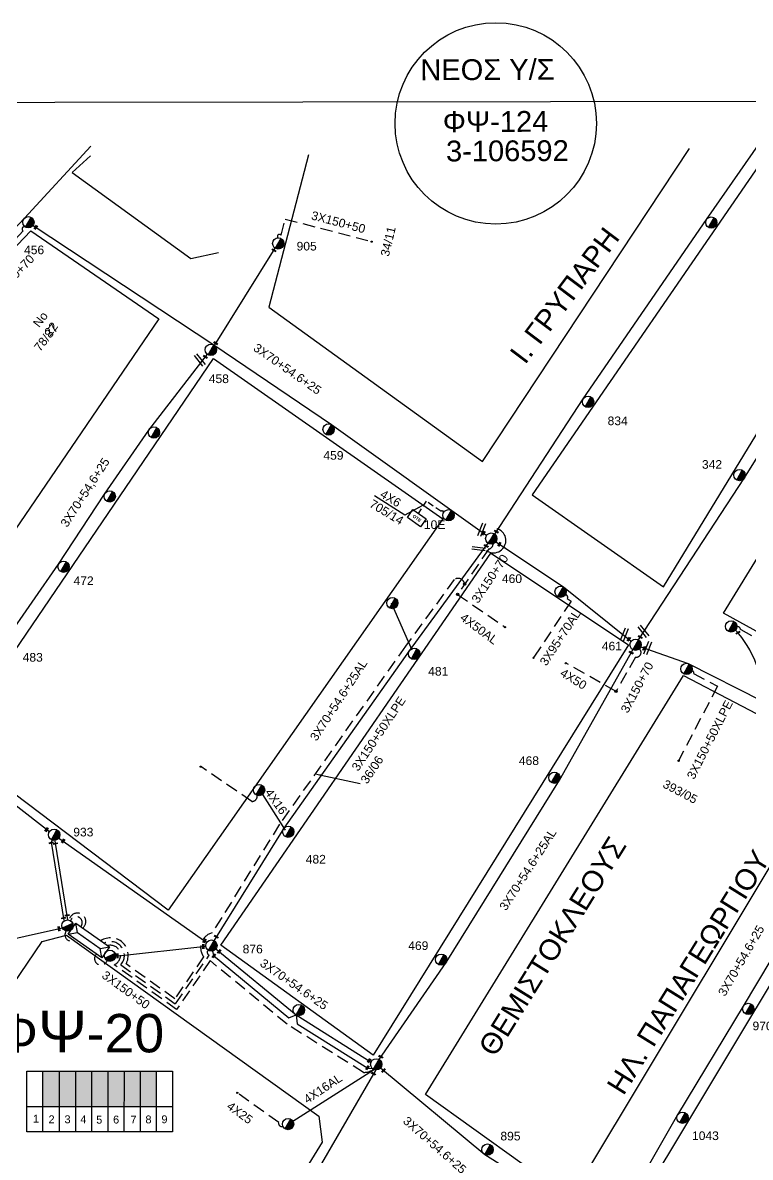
# Model space of a CAD drawing. Header units: millimetres. Extents: x 771 to 3391, y 686 to 1835.
# Drawn here: x 1136.7 to 1288.3, y 1540.7 to 1777.1 of the extents above; entities that cross this region are included whole.
import ezdxf

# ---------------------------------------------------------------- set-up
doc = ezdxf.new("R2010")
doc.units = ezdxf.units.MM
doc.linetypes.add('DASHED', pattern=[19.05, 12.7, -6.35])
for name, color, linetype in [('Pillar OTE', 7, 'Continuous'), ('Άγνωστα', 7, 'Continuous'), ('Γυμνά εναέρια ΧΤ (3Φ)   4x16AL', 7, 'Continuous'), ('Εναέρια παροχή ΧΤ 4x16', 7, 'SYN_LINE'), ('Εναέρια παροχή ΧΤ 4x25', 7, 'SYN_LINE'), ('Επιγραφές - Σχήματα', 7, 'Continuous'), ('Καλωδια Χ.Τ 3x95+35', 7, 'DASHED'), ('Καλώδια ΧΤ   3x150+50CU', 7, 'DASHED'), ('Καλώδια ΧΤ   3x150+70AL', 7, 'DASHED'), ('Μηχανική τομή', 7, 'Continuous'), ('Στύλος ΦΜ', 7, 'Continuous'), ('Στύλος ΦΜ @ 1', 7, 'Continuous'), ('Συνδέσεις', 7, 'Continuous'), ('Συνεστραμμένα ΧΤ   3x70+54.6+25 AL', 7, 'SYN_LINE'), ('Τομή', 7, 'Continuous'), ('Υπογεια Καλωδια Δικτυου ΧΤ 4X25', 7, 'DASHED'), ('Υποσταθμός εναέριος 2 στύλων', 7, 'Continuous'), ('Υποσταθμός πόλεως', 7, 'Continuous'), ('Υπόβαθρο ΔΕΗ', 7, 'Continuous'), ('Υπόγεια καλώδια Παροχών ΧΤ   4x50AL', 7, 'DASHED'), ('Υπόγεια καλώδια Παροχών ΧΤ   4x6', 7, 'DASHED')]:
    doc.layers.add(name, color=color, linetype=linetype)
doc.styles.add('arial', font='ARIAL.TTF')
doc.styles.get("Standard").update_dxf_attribs({"font": 'ARIAL.TTF'})
doc.linetypes.add('SYN_LINE', pattern='A,0.5,-0.0001,["/\\/\\/\\/",Standard,S=0.1,R=0,X=0,Y=-0.05],-0.25', length=0.7501)
doc.dimstyles.new('ISO-25', dxfattribs={"dimtxt": 2.5, "dimasz": 2.5, "dimexe": 1.25, "dimexo": 0.625, "dimtad": 1, "dimtxsty": 'Standard', "dimcen": 2.5, "dimadec": 0, "dimazin": 0, "dimtfac": 1, "dimtmove": 0, "dimatfit": 3, "dimfxl": 1, "dimarcsym": 0})

# ---------------------------------------------------------------- blocks, each defined once
blk = doc.blocks.new('ΥΠΑΡΧΩΝ ΤΣΙΜΕΝΤΕΝΙΟΣ ΣΤΥΛΟΣ')
at = {"layer": 'Στύλος ΦΜ'}
blk.add_hatch(color=7, dxfattribs=at).paths.add_polyline_path([(-1.29, -2.28, 0.574793), (2.62, 0, 0.268822), (1.3, 2.27)])
at = {"layer": 'Στύλος ΦΜ', "color": 7}
blk.add_line((-1.29, -2.28), (1.3, 2.27), dxfattribs=at)
blk.add_circle((0, 0), 2.62, dxfattribs=at)
at = {"layer": 'Στύλος ΦΜ', "flags": 4}
for tag, p in [('ΑΡΙΘΜΟΣ', (-4.68, 8.05)), ('ΤΥΠΟΣ', (-4.91, 3.03))]:
    blk.add_attdef(tag, p, '', height=4, dxfattribs=at)
blk = doc.blocks.new('ΥΠΟΣΤΑΘΜΟΣ ΕΝΑΕΡΙΟΣ ΕΠΙ 2 ΣΤΥΛΩΝ')
at = {"layer": 'Υποσταθμός εναέριος 2 στύλων', "linetype": 'Continuous'}
for points in [[(-11.97, -2.11, 0.574793), (-8.45, -0.07, 0.268822), (-9.64, 1.98)], [(9.68, -2.15, 0.574793), (13.19, -0.1, 0.268822), (12.01, 1.95)]]:
    blk.add_hatch(color=256, dxfattribs=at).paths.add_polyline_path(points)
for p, q in [((-11.97, -2.11), (-9.64, 1.98)), ((9.68, -2.15), (12.01, 1.95))]:
    blk.add_line(p, q, dxfattribs=at)
for centre in [(-10.81, -0.07), (10.84, -0.1)]:
    blk.add_circle(centre, 2.36, dxfattribs=at)
at = {"layer": 'Υποσταθμός πόλεως', "linetype": 'Continuous', "ltscale": 40}
blk.add_lwpolyline([(-8.57, 2.82), (8.57, 2.82), (8.57, -2.82), (-8.57, -2.82)], close=True, dxfattribs=at)
for points in [[(-5.75, 0), (-8.57, 2.82)], [(-8.57, -2.82), (-5.75, 0)], [(-5.75, 0), (5.75, 0)], [(5.75, 0), (8.57, 2.82)], [(8.57, -2.82), (5.75, 0)]]:
    blk.add_lwpolyline(points, dxfattribs=at)
at = {"layer": 'Υποσταθμός εναέριος 2 στύλων', "ltscale": 40, "flags": 1}
for tag, p in [('ΜΕΤΑΣΧΗΜΑΤΙΣΜΟΣ', (14.09, 2.51)), ('ΙΣΧΥΣ', (14.07, -0.28)), ('ΑΡΙΘΜΟΣ', (14.19, -3))]:
    blk.add_attdef(tag, p, '', height=1.8, dxfattribs=at)
blk = doc.blocks.new('ΜΗΧΑΝΙΚΗ ΤΟΜΗ')
at = {"layer": 'Μηχανική τομή', "ltscale": 40}
for p, q in [((-1.89, 0.78), (1.89, 0.78)), ((1.89, 0), (-1.89, 0))]:
    blk.add_line(p, q, dxfattribs=at)
blk = doc.blocks.new('_ΣΥΝΔΕΣΗ')
at = {"layer": 'Συνδέσεις', "linetype": 'SYN_LINE', "ltscale": 40}
blk.add_hatch(color=256, dxfattribs=at).paths.add_polyline_path([(0.5, -0.01, 1), (-0.5, -0.01, 1)])
at = {"layer": 'Συνδέσεις'}
blk.add_circle((0, -0.01), 0.5, dxfattribs=at)
blk = doc.blocks.new('ΤΟΜΗ')
at = {"layer": 'Τομή', "ltscale": 40}
for p, q in [((-5.68, 0), (5.68, 0)), ((5.68, -2.33), (-5.68, -2.33))]:
    blk.add_line(p, q, dxfattribs=at)
blk = doc.blocks.new('PILLAR ΟΤΕ')
at = {"layer": 'Pillar OTE', "ltscale": 40}
blk.add_lwpolyline([(-3.31, 2.02), (3.39, 2.02), (3.39, -1.99), (-3.31, -1.99)], close=True, dxfattribs=at)
at = {"layer": 'Pillar OTE', "insert": (-1.81, 0.71), "char_height": 1.3575, "width": 109.961, "attachment_point": 1}
blk.add_mtext('{\\fArial|b1|i0|c161|p34;OTE}', dxfattribs=at)

msp = doc.modelspace()

# ---------------------------------------------------------------- hatches: boundary and pattern name
at = {"layer": 'Καλώδια ΧΤ   3x150+50CU', "linetype": 'DASHED', "ltscale": 0.2}
h = msp.add_hatch(color=30, dxfattribs=at)
h.dxf.hatch_style = 1
h.paths.add_polyline_path([(1144.36137, 1558.64112), (1140.92149, 1558.64133), (1140.92103, 1551.28074), (1144.36091, 1551.2774)])
h = msp.add_hatch(color=62, dxfattribs=at)
h.dxf.hatch_style = 1
h.paths.add_polyline_path([(1147.80094, 1558.6409), (1144.36137, 1558.64112), (1144.36091, 1551.2774), (1147.80048, 1551.27406)])
h = msp.add_hatch(color=2, dxfattribs=at)
h.dxf.hatch_style = 1
h.paths.add_polyline_path([(1151.09849, 1558.6407), (1147.80094, 1558.6409), (1147.80048, 1551.27406), (1151.09803, 1551.27086)])
h = msp.add_hatch(color=85, dxfattribs=at)
h.dxf.hatch_style = 1
h.paths.add_polyline_path([(1154.48449, 1558.64048), (1151.09849, 1558.6407), (1151.09803, 1551.27086), (1154.48403, 1551.26757)])
h = msp.add_hatch(color=151, dxfattribs=at)
h.dxf.hatch_style = 1
h.paths.add_polyline_path([(1157.88114, 1558.64027), (1154.48449, 1558.64048), (1154.48403, 1551.26757), (1157.88067, 1551.26427)])
h = msp.add_hatch(color=1, dxfattribs=at)
h.dxf.hatch_style = 1
h.paths.add_polyline_path([(1161.21818, 1558.64006), (1157.88114, 1558.64027), (1157.88067, 1551.26427), (1161.21772, 1551.26103)])
h = msp.add_hatch(color=6, dxfattribs=at)
h.dxf.hatch_style = 1
h.paths.add_polyline_path([(1164.60656, 1558.63985), (1161.21818, 1558.64006), (1161.21772, 1551.26103), (1164.6061, 1551.25774)])

# ---------------------------------------------------------------- linework, layer by layer
at = {"layer": 'Pillar OTE', "ltscale": 40}
for points in [[(1137.59279, 1546.00125), (1137.59358, 1558.64154), (1167.92666, 1558.63964), (1167.92587, 1545.97189), (1137.59279, 1546.00218)], [(1140.9207, 1545.99886), (1140.92149, 1558.64133)], [(1144.36058, 1545.99542), (1144.36137, 1558.64112)], [(1147.80015, 1545.99199), (1147.80094, 1558.6409)], [(1151.0977, 1545.9887), (1151.09849, 1558.6407)], [(1154.4837, 1545.98531), (1154.48449, 1558.64048)], [(1157.88034, 1545.98192), (1157.88114, 1558.64027)], [(1161.21739, 1545.97859), (1161.21818, 1558.64006)], [(1164.60577, 1545.97521), (1164.60656, 1558.63985)], [(1137.59312, 1551.28397), (1167.9262, 1551.25452)]]:
    msp.add_lwpolyline(points, dxfattribs=at)
at = {"layer": 'Άγνωστα', "color": 85, "linetype": 'DASHED', "ltscale": 0.2}
msp.add_lwpolyline([(1249.7496, 1657.8636, -0.756093283), (1250.14986, 1657.09477), (1250.9744, 1656.54655), (1243.16293, 1644.79789)], format="xyb", dxfattribs=at)
at = {"layer": 'Άγνωστα', "color": 6, "linetype": 'SYN_LINE', "ltscale": 8}
msp.add_lwpolyline([(1217.83356, 1646.39206), (1213.56932, 1656.16905)], dxfattribs=at)
at = {"layer": 'Άγνωστα', "color": 6, "linetype": 'DASHED', "ltscale": 0.2}
msp.add_lwpolyline([(1185.57146, 1616.10679, -0.463716244), (1184.45009, 1614.85124), (1173.79157, 1622.0952)], format="xyb", dxfattribs=at)
at = {"layer": 'Εναέρια παροχή ΧΤ 4x16', "color": 6, "linetype": 'SYN_LINE', "ltscale": 8}
msp.add_lwpolyline([(1191.44395, 1608.85043), (1186.26833, 1617.06442)], dxfattribs=at)
at = {"layer": 'Εναέρια παροχή ΧΤ 4x16', "color": 2, "ltscale": 20}
msp.add_lwpolyline([(1210.56431, 1559.34465), (1192.24842, 1547.67148)], dxfattribs=at)
at = {"layer": 'Καλωδια Χ.Τ 3x95+35', "color": 2, "linetype": 'DASHED', "ltscale": 0.2}
msp.add_lwpolyline([(1285.04088, 1651.08153, -0.606407485), (1286.32451, 1650.64437), (1296.52735, 1645.03607), (1304.36347, 1659.29187)], format="xyb", dxfattribs=at)
at = {"layer": 'Καλώδια ΧΤ   3x150+50CU', "color": 30, "linetype": 'DASHED', "ltscale": 0.2}
msp.add_lwpolyline([(1189.86649, 1732.2928, -1.003909184), (1190.54537, 1732.83818), (1191.41765, 1736.18866), (1209.50228, 1731.48044)], format="xyb", dxfattribs=at)
at = {"layer": 'Καλώδια ΧΤ   3x150+50CU', "color": 85, "linetype": 'DASHED', "ltscale": 0.2}
msp.add_lwpolyline([(1228.8077, 1660.1269, 0.545819633), (1226.6523, 1661.10069), (1216.45193, 1647.1608), (1190.22208, 1610.07753), (1176.20191, 1587.46915, 0.532381126), (1174.39439, 1582.49308), (1168.40898, 1573.73057), (1158.24636, 1581.00946, 0.780203311), (1152.99472, 1585.82091)], format="xyb", dxfattribs=at)
at = {"layer": 'Καλώδια ΧΤ   3x150+50CU', "color": 2, "linetype": 'DASHED', "ltscale": 0.2}
msp.add_lwpolyline([(1276.1182, 1641.98152, -0.756722176), (1276.48724, 1641.46575), (1281.49728, 1638.85007), (1273.3906, 1623.3227)], format="xyb", dxfattribs=at)
at = {"layer": 'Καλώδια ΧΤ   3x150+50CU', "color": 1, "linetype": 'DASHED', "ltscale": 0.2}
msp.add_lwpolyline([(1153.69385, 1585.32607, -0.835040494), (1157.13487, 1580.82152), (1168.55527, 1572.64176), (1175.56587, 1582.81301, -0.709518815), (1175.55521, 1583.97168)], format="xyb", dxfattribs=at)
at = {"layer": 'Καλώδια ΧΤ   3x150+50CU', "color": 151, "linetype": 'DASHED', "ltscale": 0.2}
msp.add_lwpolyline([(1209.79972, 1559.0431, -0.172480372), (1207.70376, 1558.39462), (1191.78509, 1568.4154), (1175.75125, 1581.6723), (1168.77787, 1571.49829), (1155.75938, 1580.82267, 0.943810784), (1154.44228, 1584.79633)], format="xyb", dxfattribs=at)
at = {"layer": 'Καλώδια ΧΤ   3x150+50CU', "color": 6, "linetype": 'DASHED', "ltscale": 0.2}
msp.add_arc((1148.10789, 1589.82838), 1.75395, 309.9178338, 170.9553671, dxfattribs=at)
at = {"layer": 'Καλώδια ΧΤ   3x150+50CU', "color": 62, "linetype": 'DASHED', "ltscale": 0.2}
msp.add_arc((1147.87669, 1589.59025), 1.24551, 319.1873029, 162.6420667, dxfattribs=at)
at = {"layer": 'Καλώδια ΧΤ   3x150+50CU', "color": 30, "linetype": 'DASHED', "ltscale": 0.2}
msp.add_arc((1146.77793, 1587.05124), 1.27422, 142.3980553, 314.4008683, dxfattribs=at)
at = {"layer": 'Καλώδια ΧΤ   3x150+50CU', "color": 2, "linetype": 'DASHED', "ltscale": 0.2}
msp.add_arc((1153.02199, 1582.10941), 1.35041, 136.2645847, 341.3180976, dxfattribs=at)
at = {"layer": 'Καλώδια ΧΤ   3x150+70AL', "color": 30, "linetype": 'DASHED', "ltscale": 0.2}
msp.add_lwpolyline([(1137.3027, 1734.48237, 1.050667762), (1136.79172, 1733.70428), (1126.28599, 1722.61852)], format="xyb", dxfattribs=at)
at = {"layer": 'Καλώδια ΧΤ   3x150+70AL', "color": 85, "linetype": 'DASHED', "ltscale": 0.2}
msp.add_lwpolyline([(1234.71973, 1668.4763, -0.375320133), (1233.85525, 1667.45007), (1227.33024, 1657.98334)], format="xyb", dxfattribs=at)
at = {"layer": 'Καλώδια ΧΤ   3x150+70AL', "color": 1, "linetype": 'DASHED', "ltscale": 0.2}
msp.add_lwpolyline([(1265.23002, 1646.62939, -0.766091872), (1264.41509, 1644.92645), (1260.39133, 1637.76712)], format="xyb", dxfattribs=at)
at = {"layer": 'Συνεστραμμένα ΧΤ   3x70+54.6+25 AL', "color": 85, "ltscale": 20}
for points in [[(1235.06324, 1670.53321), (1253.50936, 1698.7177), (1279.21849, 1736.07819), (1297.06952, 1761.74846)], [(1235.30598, 1668.90521), (1249.37545, 1659.56819), (1263.50164, 1648.22181)]]:
    msp.add_lwpolyline(points, dxfattribs=at)
at = {"layer": 'Συνεστραμμένα ΧΤ   3x70+54.6+25 AL', "color": 151, "linetype": 'SYN_LINE', "ltscale": 20}
msp.add_lwpolyline([(1070.74977, 1664.63136), (1091.77275, 1689.13907), (1113.37108, 1711.35166), (1137.06193, 1736.35052), (1150.91599, 1751.3524)], dxfattribs=at)
at = {"layer": 'Συνεστραμμένα ΧΤ   3x70+54.6+25 AL', "color": 6, "linetype": 'SYN_LINE', "ltscale": 20}
msp.add_lwpolyline([(1265.00544, 1648.50616), (1287.11205, 1682.26607), (1302.37806, 1706.80734), (1323.00489, 1741.24886)], dxfattribs=at)
at = {"layer": 'Συνεστραμμένα ΧΤ   3x70+54.6+25 AL', "color": 30, "linetype": 'SYN_LINE', "ltscale": 20}
for points in [[(1138.85511, 1734.84084), (1176.5021, 1709.96652), (1201.03923, 1693.36717), (1233.39262, 1670.27911)], [(1176.64719, 1709.86837), (1189.34266, 1730.12151)]]:
    msp.add_lwpolyline(points, dxfattribs=at)
at = {"layer": 'Συνεστραμμένα ΧΤ   3x70+54.6+25 AL', "color": 1, "linetype": 'SYN_LINE', "ltscale": 20}
msp.add_lwpolyline([(1119.88863, 1627.40293), (1133.15675, 1648.44298), (1144.17005, 1664.2811), (1153.75944, 1678.8577), (1162.95745, 1692.17967), (1175.19624, 1708.0128)], dxfattribs=at)
at = {"layer": 'Συνεστραμμένα ΧΤ   3x70+54.6+25 AL', "color": 6, "ltscale": 20}
for points in [[(1176.61099, 1585.82365), (1191.16508, 1609.29301), (1217.27903, 1646.21705), (1234.24415, 1669.40173)], [(1146.12375, 1590.14806), (1143.25902, 1607.89318), (1175.0627, 1585.48022)]]:
    msp.add_lwpolyline(points, dxfattribs=at)
at = {"layer": 'Συνεστραμμένα ΧΤ   3x70+54.6+25 AL', "color": 1, "ltscale": 20}
for points in [[(1210.96631, 1561.08946), (1224.92465, 1581.28307), (1248.55979, 1619.265), (1263.84283, 1646.45755)], [(1176.98067, 1584.11281), (1193.67057, 1570.3502), (1209.30499, 1560.54703)]]:
    msp.add_lwpolyline(points, dxfattribs=at)
at = {"layer": 'Συνεστραμμένα ΧΤ   3x70+54.6+25 AL', "color": 2, "ltscale": 15}
msp.add_lwpolyline([(1265.50843, 1647.03461), (1275.38428, 1643.5794), (1290.72529, 1635.79739), (1316.09165, 1620.57576)], dxfattribs=at)
at = {"layer": 'Συνεστραμμένα ΧΤ   3x70+54.6+25 AL', "color": 62, "ltscale": 20}
for points in [[(1142.26628, 1608.53172), (1119.30533, 1626.37975), (1093.41418, 1590.27512), (1080.19165, 1570.73429), (1062.00064, 1543.17709), (1042.11822, 1511.43805), (1031.07341, 1492.66085), (1020.0518, 1472.65133), (1004.10537, 1441.78303)], [(1145.38501, 1589.94573), (1145.33397, 1590.02056), (1142.69953, 1606.33923), (1142.8595, 1606.78572)]]:
    msp.add_lwpolyline(points, dxfattribs=at)
at = {"layer": 'Συνεστραμμένα ΧΤ   3x70+54.6+25 AL', "color": 2, "ltscale": 20}
for points in [[(1316.29565, 1620.84419), (1316.09165, 1620.57576), (1298.38273, 1591.48297), (1286.87894, 1572.17764), (1273.18471, 1549.54589), (1259.22435, 1525.12986)], [(1156.04235, 1582.57484), (1174.85506, 1584.66988)], [(1176.27015, 1583.6497), (1176.46899, 1582.71363), (1192.16602, 1569.73521), (1193.67057, 1570.3502), (1193.87179, 1568.51277), (1208.60968, 1559.27174), (1209.59586, 1559.18946)], [(1210.26076, 1558.89593), (1192.96067, 1528.97308), (1168.0293, 1489.97615), (1160.77285, 1476.55004), (1144.84971, 1451.19713)]]:
    msp.add_lwpolyline(points, dxfattribs=at)
at = {"layer": 'Συνεστραμμένα ΧΤ   3x70+54.6+25 AL', "color": 30, "ltscale": 20}
msp.add_lwpolyline([(1144.98247, 1588.47216), (1129.33533, 1584.95677), (1112.2768, 1559.41586), (1094.28473, 1532.25629), (1069.49818, 1496.79177)], dxfattribs=at)
at = {"layer": 'Συνεστραμμένα ΧΤ   3x70+54.6+25 AL', "color": 151, "ltscale": 20}
msp.add_lwpolyline([(1211.28314, 1559.31071), (1232.97755, 1541.27086), (1258.12078, 1525.54861)], dxfattribs=at)
at = {"layer": 'Συνεστραμμένα ΧΤ   3x70+54.6+25 AL', "color": 2, "ltscale": 15}
msp.add_arc((1270.22222, 1636.51203), 20.55702, 357.9397481, 43.0572541, dxfattribs=at)
at = {"layer": 'Υπογεια Καλωδια Δικτυου ΧΤ 4X25', "color": 2, "linetype": 'DASHED', "ltscale": 0.2}
msp.add_lwpolyline([(1190.93577, 1547.13455, -0.59045392), (1190.04517, 1547.94846), (1181.419, 1554.1232)], format="xyb", dxfattribs=at)
at = {"layer": 'Υπόβαθρο ΔΕΗ'}
for points in [[(2899.29583, 1762.81833), (885.09289, 1760.10556)], [(1196.2651, 1749.57615), (1187.99205, 1717.79876), (1232.52066, 1685.67924), (1275.68414, 1750.88545)], [(1292.42721, 1750.68868), (1242.90521, 1678.71335), (1270.21789, 1659.52236), (1320.44568, 1741.88068), (1308.50608, 1749.27003)], [(1150.84609, 1749.34935), (1147.02523, 1745.86292), (1171.74094, 1727.98299), (1177.53307, 1729.23447)], [(1282.75226, 1654.03543), (1332.65157, 1735.28065), (1362.16837, 1718.31089), (1313.48691, 1637.14123), (1282.75226, 1654.03543)], [(1138.40069, 1733.73507), (1165.0384, 1715.41497), (1110.33748, 1635.20061), (1071.9863, 1664.10507), (1138.40069, 1733.73507)], [(1121.56285, 1626.46715), (1176.46526, 1707.14871), (1224.28468, 1673.75124), (1166.99737, 1592.21278), (1121.56285, 1626.46715)], [(1216.30283, 1674.51195), (1210.04322, 1678.50406)], [(1177.99345, 1584.92538), (1234.25945, 1666.55828), (1262.96596, 1647.47185), (1209.72981, 1562.00913), (1177.99345, 1584.92538)], [(1274.40569, 1641.07539), (1306.26574, 1624.4416), (1250.89193, 1532.13046), (1220.66606, 1553.78514), (1274.40569, 1641.07539)], [(1261.38726, 1524.90277), (1317.70395, 1618.55191), (1346.8363, 1602.60117), (1287.21164, 1506.12906), (1261.38726, 1524.90277)], [(1112.68953, 1538.56234), (1111.89321, 1543.09297), (1140.77851, 1585.62766), (1145.79508, 1586.97548), (1198.4321, 1549.27467), (1199.12057, 1543.82195), (1173.58216, 1502.44353), (1169.3728, 1502.35145), (1112.68953, 1538.56234)]]:
    msp.add_lwpolyline(points, dxfattribs=at)
msp.add_circle((1235.29377, 1756.11854), 20.97906, dxfattribs=at)
msp.add_arc((1234.82695, 1669.20767), 2.5684, 239.8309845, 68.6633296, dxfattribs=at)
at = {"layer": 'Υπόγεια καλώδια Παροχών ΧΤ   4x50AL', "color": 85, "linetype": 'DASHED', "ltscale": 0.2}
msp.add_lwpolyline([(1227.33024, 1657.98334), (1237.1541, 1651.21218)], dxfattribs=at)
at = {"layer": 'Υπόγεια καλώδια Παροχών ΧΤ   4x50AL', "color": 1, "linetype": 'DASHED', "ltscale": 0.2}
msp.add_lwpolyline([(1260.39133, 1637.76712), (1249.9718, 1643.62322)], dxfattribs=at)
at = {"layer": 'Υπόγεια καλώδια Παροχών ΧΤ   4x6', "color": 30, "linetype": 'DASHED', "ltscale": 0.1}
msp.add_lwpolyline([(1224.47421, 1675.12971, 0.406962495), (1223.80726, 1675.30442), (1220.79739, 1677.40653), (1219.11315, 1674.8325)], format="xyb", dxfattribs=at)

# ---------------------------------------------------------------- block references
at = {"layer": 'Pillar OTE', "xscale": 0.4999999999999999, "yscale": 0.4999999999999999, "zscale": 0.4999999999999999, "rotation": 324.5003284945155}
msp.add_blockref('PILLAR ΟΤΕ', (1218.79365, 1673.86269), dxfattribs=at)
at = {"layer": 'Μηχανική τομή'}
for p, xscale, yscale, zscale, rotation in [((1139.50955, 1734.40856), 0.249999999999919, 0.249999999999919, 0.249999999999919, 56.40586278026857), ((1189.01595, 1729.6003), 0.2500000000002004, 0.2500000000002004, 0.2500000000002004, 329.2167340822995), ((1176.87717, 1710.23525), 0.2500000000002004, 0.2500000000002004, 0.2500000000002004, 329.2167340822995), ((1174.70888, 1707.3893), 0.2500000000002005, 0.2500000000002005, 0.2500000000002005, 329.2167340822995), ((1235.36081, 1670.97789), 0.2500000000002005, 0.2500000000002005, 0.2500000000002005, 331.5446991727721), ((1232.81742, 1670.68729), 0.249999999999919, 0.249999999999919, 0.249999999999919, 56.40586278026857), ((1233.23074, 1667.98288), 0.2500000000002005, 0.2500000000002005, 0.2500000000002005, 331.5446991727721), ((1236.11267, 1668.36986), 0.249999999999919, 0.249999999999919, 0.249999999999919, 56.40586278026857), ((1285.812, 1649.91164), 0.2500000000002005, 0.2500000000002005, 0.2500000000002005, 29.86081053869261), ((1263.07166, 1648.59511), 0.249999999999919, 0.249999999999919, 0.249999999999919, 56.40586278026857), ((1265.36598, 1649.00617), 0.2500000000002005, 0.2500000000002005, 0.2500000000002005, 331.5446991727721), ((1263.45642, 1645.76392), 0.2500000000002005, 0.2500000000002005, 0.2500000000002005, 331.5446991727721), ((1266.29401, 1646.69627), 0.249999999999919, 0.249999999999919, 0.249999999999919, 68.45138536945211), ((1141.76401, 1608.92215), 0.249999999999919, 0.249999999999919, 0.249999999999919, 55.15919953187292), ((1142.64809, 1606.13295), 0.2499999999999681, 0.2499999999999681, 0.2499999999999681, 12.11167555211744), ((1143.52954, 1605.96131), 0.2499999999999681, 0.2499999999999681, 0.2499999999999681, 12.11167555211744), ((1145.19433, 1606.52931), 0.249999999999919, 0.249999999999919, 0.249999999999919, 55.15919953187292), ((1145.98469, 1591.00942), 0.2499999999999681, 0.2499999999999681, 0.2499999999999681, 7.187272394768478), ((1144.36089, 1588.33251), 0.249999999999919, 0.249999999999919, 0.249999999999919, 95.95287161727015), ((1145.20495, 1590.45371), 0.2499999999999681, 0.2499999999999681, 0.2499999999999681, 12.11167555211744), ((1177.02304, 1586.55731), 0.2500000000002005, 0.2500000000002005, 0.2500000000002005, 331.5446991727721), ((1174.44577, 1584.6243), 0.249999999999919, 0.249999999999919, 0.249999999999919, 92.41710292976296), ((1174.68759, 1585.74457), 0.249999999999919, 0.249999999999919, 0.249999999999919, 55.15919953187292), ((1177.74602, 1583.51415), 0.249999999999919, 0.249999999999919, 0.249999999999919, 55.15919953187292), ((1156.53396, 1582.69389), 0.249999999999919, 0.249999999999919, 0.249999999999919, 92.41710292976293), ((1176.63367, 1582.6103), 0.249999999999919, 0.249999999999919, 0.249999999999919, 55.15919953187292), ((1208.96402, 1560.79044), 0.249999999999919, 0.249999999999919, 0.249999999999919, 55.15919953187292), ((1211.28061, 1561.55993), 0.2500000000002005, 0.2500000000002005, 0.2500000000002005, 331.5446991727721), ((1208.62404, 1559.29236), 0.249999999999919, 0.249999999999919, 0.249999999999919, 55.15919953187292), ((1209.75201, 1558.02375), 0.2500000000002005, 0.2500000000002005, 0.2500000000002005, 331.5446991727721), ((1211.9517, 1558.70366), 0.2499999999999681, 0.2499999999999681, 0.2499999999999681, 45.66766358562436)]:
    msp.add_blockref('ΜΗΧΑΝΙΚΗ ΤΟΜΗ', p, dxfattribs=dict(at, xscale=xscale, yscale=yscale, zscale=zscale, rotation=rotation))
at = {"layer": 'Στύλος ΦΜ @ 1', "ltscale": 40}
ref = msp.add_blockref('ΥΠΑΡΧΩΝ ΤΣΙΜΕΝΤΕΝΙΟΣ ΣΤΥΛΟΣ', (1137.88373, 1735.50684), dxfattribs=dict(at, xscale=0.4499999999998181, yscale=0.4499999999998181, zscale=0.4499999999998181))
ref.add_attrib('ΤΥΠΟΣ', '456', (1136.97734, 1728.86152), dxfattribs={"layer": 'Στύλος ΦΜ', "height": 1.8, "flags": 4})
at = {"layer": 'Στύλος ΦΜ @ 1', "ltscale": 40, "xscale": 0.4499999999998181, "yscale": 0.4499999999998181, "zscale": 0.4499999999998181}
for p in [(1280.20939, 1735.44158), (1164.04018, 1691.71616), (1154.84226, 1678.39441), (1248.78989, 1658.5463), (1213.73266, 1656.16337), (1284.3409, 1651.30451), (1275.03908, 1642.45335), (1185.95335, 1617.22092), (1194.2516, 1571.37467), (1210.38075, 1560.06757), (1192.00862, 1547.62049)]:
    msp.add_blockref('ΥΠΑΡΧΩΝ ΤΣΙΜΕΝΤΕΝΙΟΣ ΣΤΥΛΟΣ', p, dxfattribs=at)
at = {"layer": 'Στύλος ΦΜ @ 1', "ltscale": 40}
ref = msp.add_blockref('ΥΠΑΡΧΩΝ ΤΣΙΜΕΝΤΕΝΙΟΣ ΣΤΥΛΟΣ', (1189.9682, 1731.11943), dxfattribs=dict(at, xscale=0.4499999999998181, yscale=0.4499999999998181, zscale=0.4499999999998181))
ref.add_attrib('ΤΥΠΟΣ', '905', (1193.77961, 1729.63422), dxfattribs={"layer": 'Στύλος ΦΜ', "height": 1.8, "flags": 4})
ref = msp.add_blockref('ΥΠΑΡΧΩΝ ΤΣΙΜΕΝΤΕΝΙΟΣ ΣΤΥΛΟΣ', (1175.91654, 1708.94463), dxfattribs=dict(at, xscale=0.4499999999998181, yscale=0.4499999999998181, zscale=0.4499999999998181))
ref.add_attrib('ΤΥΠΟΣ', '458', (1175.48181, 1702.00726), dxfattribs={"layer": 'Στύλος ΦΜ', "height": 1.8, "flags": 4})
ref = msp.add_blockref('ΥΠΑΡΧΩΝ ΤΣΙΜΕΝΤΕΝΙΟΣ ΣΤΥΛΟΣ', (1254.51215, 1698.1), dxfattribs=dict(at, xscale=0.4499999999998181, yscale=0.4499999999998181, zscale=0.4499999999998181))
ref.add_attrib('ΤΥΠΟΣ', '834', (1258.5939, 1693.23808), dxfattribs={"layer": 'Στύλος ΦΜ', "height": 1.8, "flags": 4})
ref = msp.add_blockref('ΥΠΑΡΧΩΝ ΤΣΙΜΕΝΤΕΝΙΟΣ ΣΤΥΛΟΣ', (1200.45367, 1692.34528), dxfattribs=dict(at, xscale=0.4499999999998181, yscale=0.4499999999998181, zscale=0.4499999999998181))
ref.add_attrib('ΤΥΠΟΣ', '459', (1199.36255, 1686.04077), dxfattribs={"layer": 'Στύλος ΦΜ', "height": 1.8, "flags": 4})
ref = msp.add_blockref('ΥΠΑΡΧΩΝ ΤΣΙΜΕΝΤΕΝΙΟΣ ΣΤΥΛΟΣ', (1286.07947, 1682.83257), dxfattribs=dict(at, xscale=0.4499999999998181, yscale=0.4499999999998181, zscale=0.4499999999998181))
ref.add_attrib('ΤΥΠΟΣ', '342', (1278.2538, 1684.16021), dxfattribs={"layer": 'Στύλος ΦΜ', "height": 1.8, "flags": 4})
ref = msp.add_blockref('ΥΠΑΡΧΩΝ ΤΣΙΜΕΝΤΕΝΙΟΣ ΣΤΥΛΟΣ', (1225.44507, 1674.46294), dxfattribs=dict(at, xscale=0.4499999999998181, yscale=0.4499999999998181, zscale=0.4499999999998181))
ref.add_attrib('ΑΡΙΘΜΟΣ', '10Ε', (1220.30955, 1671.62447), dxfattribs={"layer": 'Στύλος ΦΜ', "height": 1.8, "flags": 4})
ref = msp.add_blockref('ΥΠΑΡΧΩΝ ΤΣΙΜΕΝΤΕΝΙΟΣ ΣΤΥΛΟΣ', (1234.35132, 1669.59496), dxfattribs=dict(at, xscale=0.4499999999998181, yscale=0.4499999999998181, zscale=0.4499999999998181))
ref.add_attrib('ΤΥΠΟΣ', '460', (1236.5694, 1660.3549), dxfattribs={"layer": 'Στύλος ΦΜ', "height": 1.8, "flags": 4})
ref = msp.add_blockref('ΥΠΑΡΧΩΝ ΤΣΙΜΕΝΤΕΝΙΟΣ ΣΤΥΛΟΣ', (1145.21961, 1663.74672), dxfattribs=dict(at, xscale=0.4499999999998181, yscale=0.4499999999998181, zscale=0.4499999999998181))
ref.add_attrib('ΤΥΠΟΣ', '472', (1147.29528, 1659.92584), dxfattribs={"layer": 'Στύλος ΦΜ', "height": 1.8, "flags": 4})
ref = msp.add_blockref('ΥΠΑΡΧΩΝ ΤΣΙΜΕΝΤΕΝΙΟΣ ΣΤΥΛΟΣ', (1134.18917, 1647.87618), dxfattribs=dict(at, xscale=0.4499999999998181, yscale=0.4499999999998181, zscale=0.4499999999998181))
ref.add_attrib('ΤΥΠΟΣ', '483', (1136.69304, 1643.96942), dxfattribs={"layer": 'Στύλος ΦΜ', "height": 1.8, "flags": 4})
ref = msp.add_blockref('ΥΠΑΡΧΩΝ ΤΣΙΜΕΝΤΕΝΙΟΣ ΣΤΥΛΟΣ', (1264.41988, 1647.48427), dxfattribs=dict(at, xscale=0.4499999999998181, yscale=0.4499999999998181, zscale=0.4499999999998181))
ref.add_attrib('ΤΥΠΟΣ', '461', (1257.38619, 1646.3132), dxfattribs={"layer": 'Στύλος ΦΜ', "height": 1.8, "flags": 4})
ref = msp.add_blockref('ΥΠΑΡΧΩΝ ΤΣΙΜΕΝΤΕΝΙΟΣ ΣΤΥΛΟΣ', (1218.27624, 1645.59038), dxfattribs=dict(at, xscale=0.4499999999998181, yscale=0.4499999999998181, zscale=0.4499999999998181))
ref.add_attrib('ΤΥΠΟΣ', '481', (1221.20669, 1641.06454), dxfattribs={"layer": 'Στύλος ΦΜ', "height": 1.8, "flags": 4})
ref = msp.add_blockref('ΥΠΑΡΧΩΝ ΤΣΙΜΕΝΤΕΝΙΟΣ ΣΤΥΛΟΣ', (1247.50212, 1619.78314), dxfattribs=dict(at, xscale=0.4499999999998181, yscale=0.4499999999998181, zscale=0.4499999999998181))
ref.add_attrib('ΤΥΠΟΣ', '468', (1240.10444, 1622.43068), dxfattribs={"layer": 'Στύλος ΦΜ', "height": 1.8, "flags": 4})
ref = msp.add_blockref('ΥΠΑΡΧΩΝ ΤΣΙΜΕΝΤΕΝΙΟΣ ΣΤΥΛΟΣ', (1143.25675, 1607.89447), dxfattribs=dict(at, xscale=0.4499999999998181, yscale=0.4499999999998181, zscale=0.4499999999998181))
ref.add_attrib('ΤΥΠΟΣ', '933', (1147.24475, 1607.55592), dxfattribs={"layer": 'Στύλος ΦΜ', "height": 1.8, "flags": 4})
ref = msp.add_blockref('ΥΠΑΡΧΩΝ ΤΣΙΜΕΝΤΕΝΙΟΣ ΣΤΥΛΟΣ', (1192.05489, 1608.52142), dxfattribs=dict(at, xscale=0.4499999999998181, yscale=0.4499999999998181, zscale=0.4499999999998181))
ref.add_attrib('ΤΥΠΟΣ', '482', (1195.6831, 1601.90844), dxfattribs={"layer": 'Στύλος ΦΜ', "height": 1.8, "flags": 4})
ref = msp.add_blockref('ΥΠΑΡΧΩΝ ΤΣΙΜΕΝΤΕΝΙΟΣ ΣΤΥΛΟΣ', (1176.02543, 1584.80176), dxfattribs=dict(at, xscale=0.4499999999998181, yscale=0.4499999999998181, zscale=0.4499999999998181))
ref.add_attrib('ΤΥΠΟΣ', '876', (1182.53782, 1583.18562), dxfattribs={"layer": 'Στύλος ΦΜ', "height": 1.8, "flags": 4})
ref = msp.add_blockref('ΥΠΑΡΧΩΝ ΤΣΙΜΕΝΤΕΝΙΟΣ ΣΤΥΛΟΣ', (1223.90706, 1581.87607), dxfattribs=dict(at, xscale=0.4499999999998181, yscale=0.4499999999998181, zscale=0.4499999999998181))
ref.add_attrib('ΤΥΠΟΣ', '469', (1217.04615, 1583.89512), dxfattribs={"layer": 'Στύλος ΦΜ', "height": 1.8, "flags": 4})
ref = msp.add_blockref('ΥΠΑΡΧΩΝ ΤΣΙΜΕΝΤΕΝΙΟΣ ΣΤΥΛΟΣ', (1287.90795, 1571.60469), dxfattribs=dict(at, xscale=0.4499999999998181, yscale=0.4499999999998181, zscale=0.4499999999998181))
ref.add_attrib('ΤΥΠΟΣ', '970', (1288.79337, 1567.16716), dxfattribs={"layer": 'Στύλος ΦΜ', "height": 1.8, "flags": 4})
ref = msp.add_blockref('ΥΠΑΡΧΩΝ ΤΣΙΜΕΝΤΕΝΙΟΣ ΣΤΥΛΟΣ', (1274.19631, 1548.94271), dxfattribs=dict(at, xscale=0.4499999999998181, yscale=0.4499999999998181, zscale=0.4499999999998181))
ref.add_attrib('ΤΥΠΟΣ', '1043', (1276.18429, 1544.292), dxfattribs={"layer": 'Στύλος ΦΜ', "height": 1.8, "flags": 4})
ref = msp.add_blockref('ΥΠΑΡΧΩΝ ΤΣΙΜΕΝΤΕΝΙΟΣ ΣΤΥΛΟΣ', (1233.55858, 1542.29533), dxfattribs=dict(at, xscale=0.4499999999998181, yscale=0.4499999999998181, zscale=0.4499999999998181))
ref.add_attrib('ΤΥΠΟΣ', '895', (1236.25253, 1544.21453), dxfattribs={"layer": 'Στύλος ΦΜ', "height": 1.8, "flags": 4})
at = {"layer": 'Συνδέσεις'}
for p, xscale, yscale, zscale in [((1209.42697, 1731.47775), 0.25, 0.25, 0.25), ((1235.76145, 1671.60003), 0.25, 0.25, 0.25), ((1233.53619, 1666.98717), 0.25, 0.25, 0.25), ((1236.97406, 1667.79821), 0.25, 0.25, 0.25), ((1228.8077, 1660.1269), 0.4777242751394019, 0.4777242751394019, 0.4777242751394019), ((1227.33024, 1657.98334), 0.4777242751394019, 0.4777242751394019, 0.4777242751394019), ((1237.20542, 1651.16302), 0.25, 0.25, 0.25), ((1243.14539, 1644.7715), 0.25, 0.25, 0.25), ((1249.89237, 1643.63798), 0.25, 0.25, 0.25), ((1260.32707, 1637.79569), 0.4777242751394019, 0.4777242751394019, 0.4777242751394019), ((1173.80012, 1622.08938), 0.25, 0.25, 0.25), ((1273.3906, 1623.3227), 0.25, 0.25, 0.25), ((1181.419, 1554.1232), 0.25, 0.25, 0.25)]:
    msp.add_blockref('_ΣΥΝΔΕΣΗ', p, dxfattribs=dict(at, xscale=xscale, yscale=yscale, zscale=zscale))
at = {"layer": 'Τομή'}
for p, xscale, yscale, zscale, rotation in [((1173.83145, 1706.98589), 0.2499999999999669, 0.2499999999999669, 0.2499999999999669, 308.1680509152084), ((1232.60319, 1671.33788), 0.2499999999998873, 0.2499999999998873, 0.2499999999998873, 248.1909067709115), ((1231.74426, 1667.7946), 0.2499999999999535, 0.2499999999999535, 0.2499999999999535, 353.1948611675956), ((1262.33854, 1649.51357), 0.2499999999998873, 0.2499999999998873, 0.2499999999998873, 248.1909067709115), ((1266.28283, 1650.4569), 0.2499999999999669, 0.2499999999999669, 0.2499999999999669, 308.1680509152084), ((1267.21446, 1646.68209), 0.2499999999998873, 0.2499999999998873, 0.2499999999998873, 248.1909067709115)]:
    msp.add_blockref('ΤΟΜΗ', p, dxfattribs=dict(at, xscale=xscale, yscale=yscale, zscale=zscale, rotation=rotation))
at = {"layer": 'Υποσταθμός εναέριος 2 στύλων', "xscale": 0.5, "yscale": 0.5, "zscale": 0.5, "rotation": 324.7093587973019}
msp.add_blockref('ΥΠΟΣΤΑΘΜΟΣ ΕΝΑΕΡΙΟΣ ΕΠΙ 2 ΣΤΥΛΩΝ', (1150.47767, 1585.87785), dxfattribs=at)

# ---------------------------------------------------------------- texts
at = {"ltscale": 40, "char_height": 4, "width": 64.8866414, "attachment_point": 1, "style": 'arial'}
for s, insert, rotation in [('{\\H1.083x;ΝΕΟΣ Υ/Σ}', (1219.56185, 1769.43604), 0.2221859), ('{\\H1.083x;ΦΨ-124}', (1224.23415, 1758.62592), 0.2221859), ('{\\H1.083x;3-106592}', (1224.91314, 1752.51881), 0.2221859), ('{\\H1.083x;I. ΓPYΠAPH}', (1237.92041, 1708.29565), 53.1216294), ('{\\H1.083x;ΘEMIΣTOKΛEOYΣ}', (1231.45512, 1563.66309), 58.1460084), ('{\\H1.083x;HΛ. ΠAΠAΓEΩPΓIOY}', (1258.21035, 1555.6685), 58.1460084)]:
    msp.add_mtext(s, dxfattribs=dict(at, insert=insert, rotation=rotation))
at = {"ltscale": 30, "char_height": 1.63441, "width": 11.2572904, "attachment_point": 1}
for s, insert in [('1', (1138.83895, 1549.56257)), ('2', (1142.07742, 1549.42911)), ('3', (1145.408, 1549.42911)), ('4', (1148.71151, 1549.42911)), ('5', (1152.01502, 1549.34794)), ('6', (1155.53515, 1549.375)), ('7', (1159.1636, 1549.375)), ('8', (1162.27756, 1549.40206)), ('9', (1165.60814, 1549.42911))]:
    msp.add_mtext(s, dxfattribs=dict(at, insert=insert))
at = {"layer": 'Άγνωστα', "color": 7, "char_height": 1.8, "attachment_point": 1}
for s, insert, rotation in [('3X150+50', (1197.14523, 1737.89669), 345.1071366), ('34/11', (1211.24571, 1728.67423), 76.4381896), ('78/87', (1138.908, 1709.56444), 51.9246009), ('3X70+54.6+25', (1185.62899, 1710.41004), 325.1238696), ('3X70+54,6+25', (1144.44692, 1672.7937), 57.1017334), ('4X6', (1211.91884, 1679.90619), 329.0308529), ('705/14', (1209.70557, 1677.87128), 329.0308529), ('3X150+70', (1230.10227, 1656.97344), 56.1459897), ('3X95+70AL', (1244.31731, 1643.9325), 56.6830865), ('3X150+70', (1261.21607, 1633.93599), 61.9135487), ('4X50', (1249.46641, 1642.66949), 328.2715674), ('3X150+50XLPE', (1205.11439, 1622.001), 56.1459897), ('3X150+50XLPE', (1275.01844, 1620.10171), 63.0786219), ('36/06', (1206.98229, 1619.34832), 56.1459897), ('393/05', (1270.75622, 1619.47405), 332.0897021), ('3X70+54.6+25', (1281.50448, 1575.00008), 59.8533125), ('3X70+54.6+25', (1187.00563, 1582.20486), 325.1238696), ('3X150+50', (1154.07675, 1579.70828), 324.0221298), ('3X70+54.6+25', (1216.97435, 1549.37079), 318.6973912)]:
    msp.add_mtext_dynamic_manual_height_columns(s, width=1.8, gutter_width=12.5, heights=[0.04535], dxfattribs=dict(at, insert=insert, rotation=rotation))
at = {"layer": 'Άγνωστα', "color": 7}
note = msp.add_mtext_dynamic_manual_height_columns('No ', width=1.8, gutter_width=1.75755, heights=[0.04535, 0], dxfattribs=dict(at, insert=(1136.49324, 1711.76595), char_height=1.8, attachment_point=1, rotation=51.9246009))
for column, words in zip(note.columns.linked_columns, ['22']):
    column.text = words
at = {"layer": 'Γυμνά εναέρια ΧΤ (3Φ)   4x16AL', "color": 7, "insert": (1195.02088, 1553.30759), "char_height": 1.8, "attachment_point": 1, "rotation": 33.5857869}
msp.add_mtext_dynamic_manual_height_columns('4X16AL', width=1.8, gutter_width=12.5, heights=[0.04535], dxfattribs=at)
at = {"layer": 'Εναέρια παροχή ΧΤ 4x16', "color": 7, "insert": (1188.55267, 1617.74016), "char_height": 1.8, "attachment_point": 1, "rotation": 305.5182433}
msp.add_mtext_dynamic_manual_height_columns('4X16', width=1.8, gutter_width=12.5, heights=[0.04535], dxfattribs=at)
at = {"layer": 'Εναέρια παροχή ΧΤ 4x25', "color": 7, "insert": (1180.11425, 1552.42671), "char_height": 1.8, "attachment_point": 1, "rotation": 324.0221298}
msp.add_mtext_dynamic_manual_height_columns('4X25', width=1.8, gutter_width=12.5, heights=[0.04535], dxfattribs=at)
at = {"layer": 'Καλώδια ΧΤ   3x150+70AL', "color": 7, "insert": (1130.03312, 1720.61512), "char_height": 1.8, "attachment_point": 1, "rotation": 46.4035109}
msp.add_mtext_dynamic_manual_height_columns('3X150+70', width=1.8, gutter_width=12.5, heights=[0.04535], dxfattribs=at)
at = {"layer": 'Συνεστραμμένα ΧΤ   3x70+54.6+25 AL', "color": 7, "char_height": 1.8, "attachment_point": 1}
for insert, rotation in [((1196.43478, 1628.2547), 56.9083422), ((1235.91436, 1592.91034), 57.2075041)]:
    msp.add_mtext_dynamic_manual_height_columns('3X70+54.6+25AL', width=1.8, gutter_width=12.5, heights=[0.04535], dxfattribs=dict(at, insert=insert, rotation=rotation))
at = {"layer": 'Υπόβαθρο ΔΕΗ', "insert": (1130.99806, 1571.22557), "char_height": 8, "attachment_point": 1}
msp.add_mtext_dynamic_manual_height_columns('Φ{\\H1.0833x;Ψ}-20', width=84.657329, gutter_width=12.5, heights=[0], dxfattribs=at)
at = {"layer": 'Υπόγεια καλώδια Παροχών ΧΤ   4x50AL', "color": 7, "insert": (1228.76125, 1654.22844), "char_height": 1.8, "attachment_point": 1, "rotation": 323.3949695}
msp.add_mtext_dynamic_manual_height_columns('4X50AL', width=1.8, gutter_width=12.5, heights=[0.04535], dxfattribs=at)

# ---------------------------------------------------------------- leaders
at = {"layer": 'Επιγραφές - Σχήματα', "ltscale": 40}
for points in [[(1220.00658, 1676.47551), (1216.30283, 1674.51195)], [(1197.93891, 1620.53057), (1207.05722, 1618.56922)]]:
    msp.add_leader(points, dimstyle='ISO-25', override={"dimasz": 1, "dimtad": 0}, dxfattribs=at)

doc.saveas('drawing.dxf')
